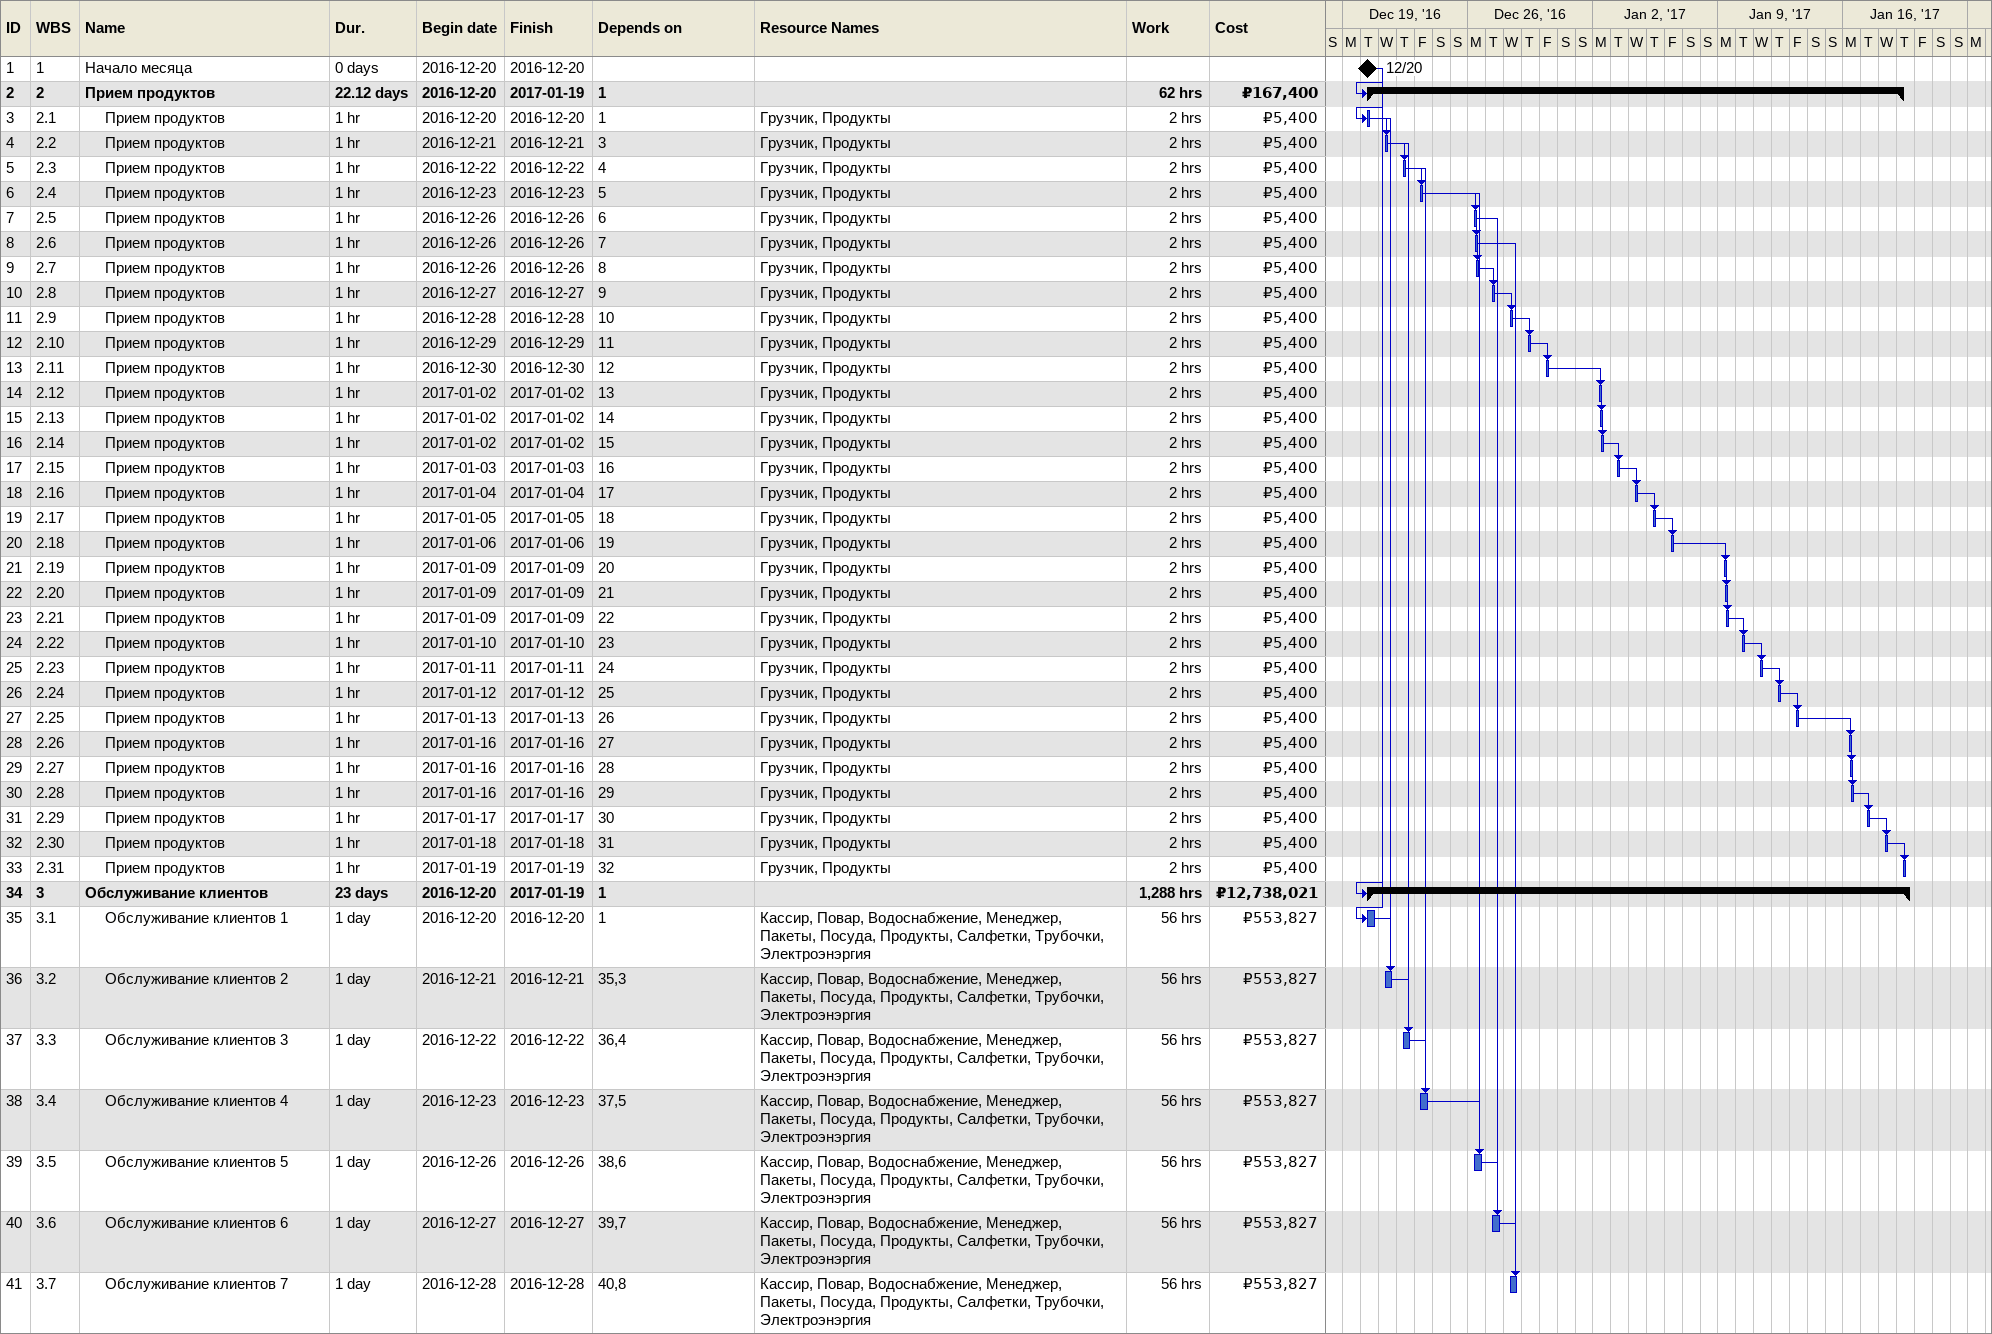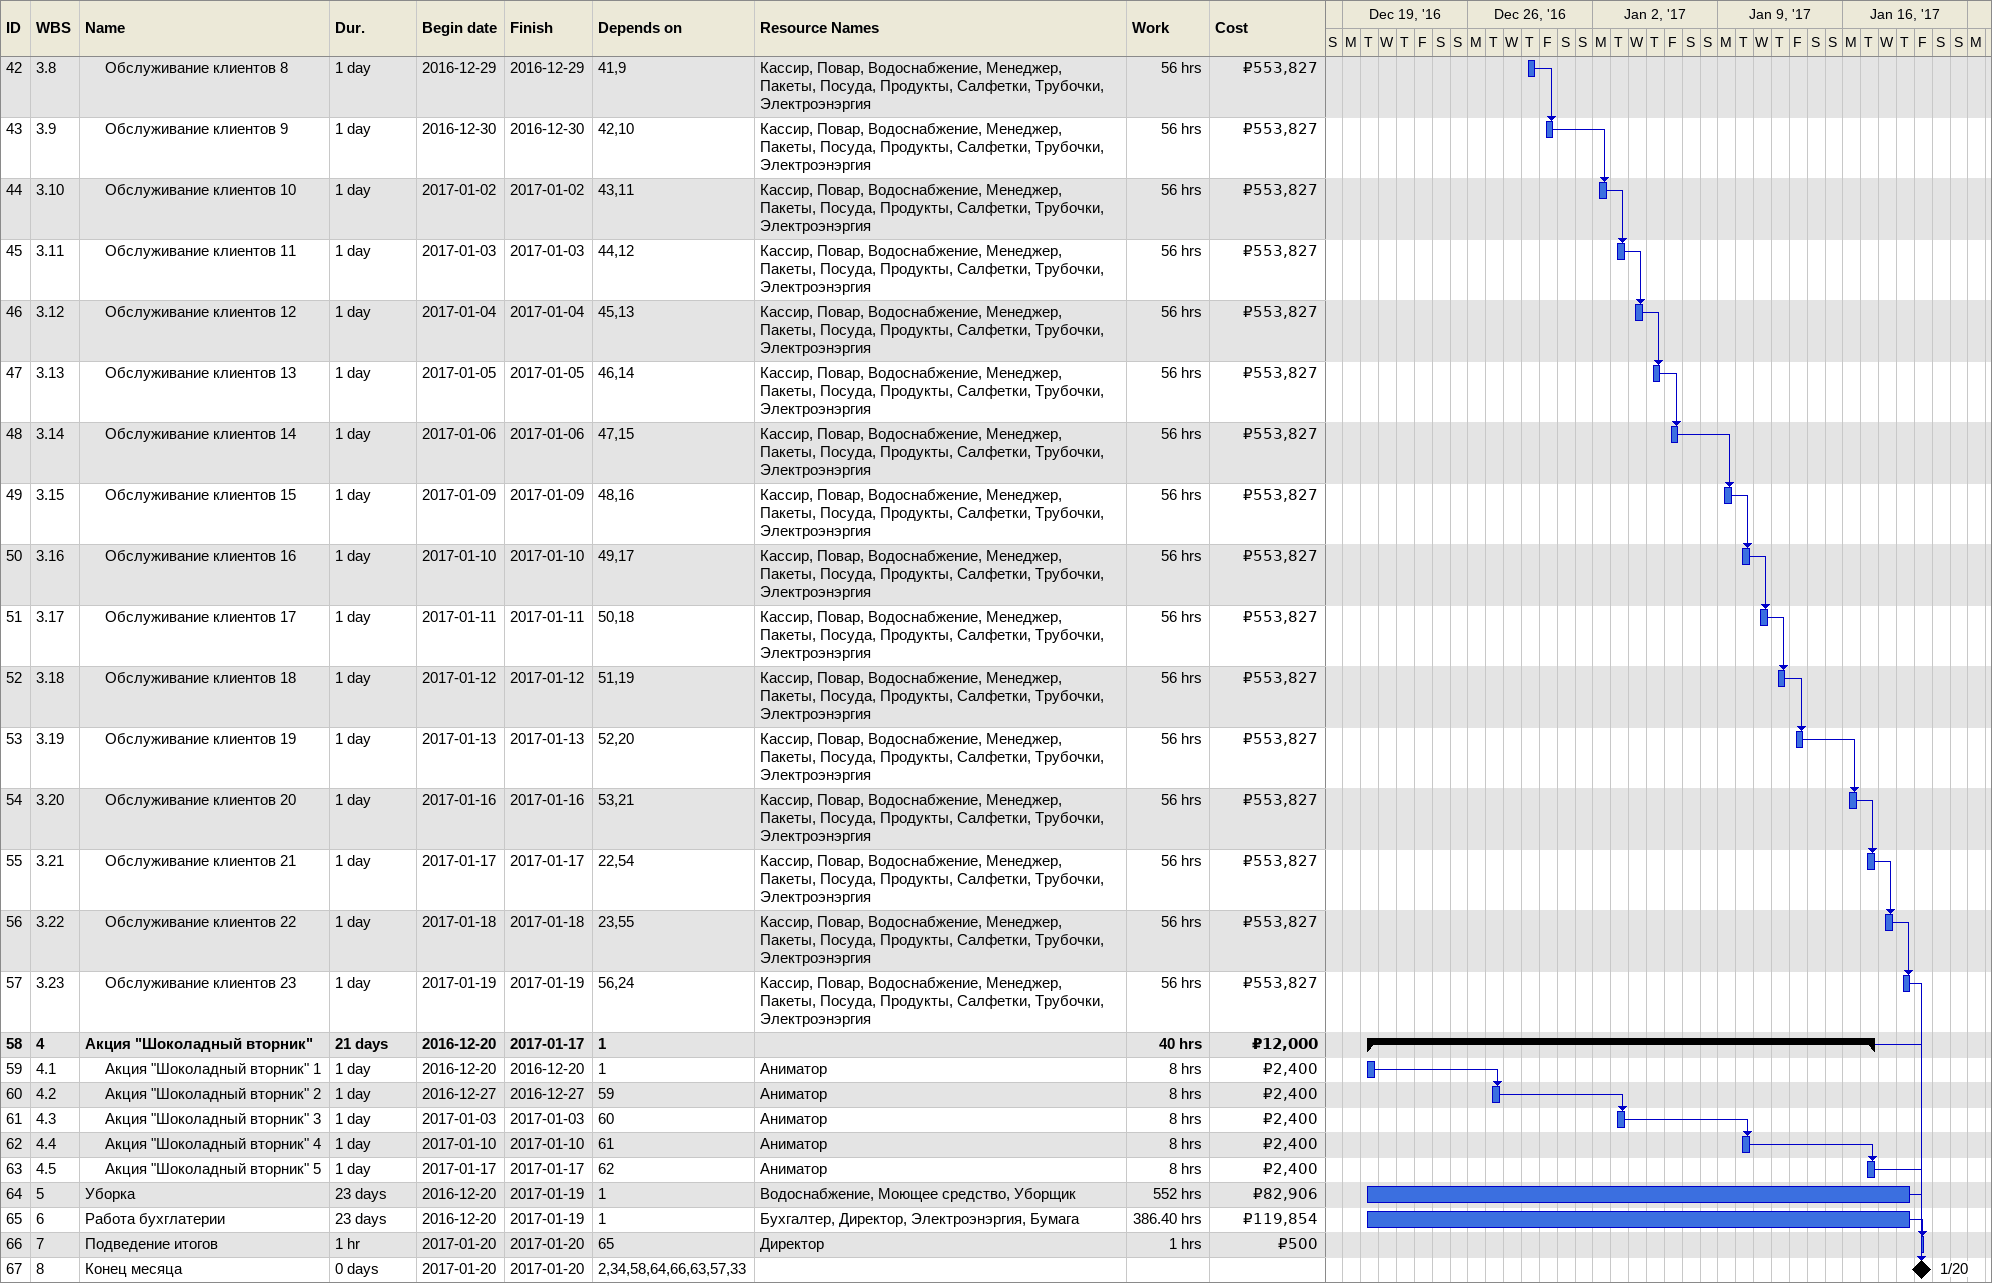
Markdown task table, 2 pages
| ID | WBS | Task | Duration | Start | Finish | Predecessors | Resources | Work (h) | Cost (₽) |
|---|---|---|---|---|---|---|---|---|---|
| 1 | 1 | Начало месяца | 0d | 2016-12-20 | 2016-12-20 |  |  |  |  |
| 2 | 2 | **Прием продуктов** | 22.12d | 2016-12-20 | 2017-01-19 | 1 |  | 62 | 167400 |
| 3 | 2.1 | Прием продуктов | 1h | 2016-12-20 | 2016-12-20 | 1 | Грузчик, Продукты | 2 | 5400 |
| 4 | 2.2 | Прием продуктов | 1h | 2016-12-21 | 2016-12-21 | 3 | Грузчик, Продукты | 2 | 5400 |
| 5 | 2.3 | Прием продуктов | 1h | 2016-12-22 | 2016-12-22 | 4 | Грузчик, Продукты | 2 | 5400 |
| 6 | 2.4 | Прием продуктов | 1h | 2016-12-23 | 2016-12-23 | 5 | Грузчик, Продукты | 2 | 5400 |
| 7 | 2.5 | Прием продуктов | 1h | 2016-12-26 | 2016-12-26 | 6 | Грузчик, Продукты | 2 | 5400 |
| 8 | 2.6 | Прием продуктов | 1h | 2016-12-26 | 2016-12-26 | 7 | Грузчик, Продукты | 2 | 5400 |
| 9 | 2.7 | Прием продуктов | 1h | 2016-12-26 | 2016-12-26 | 8 | Грузчик, Продукты | 2 | 5400 |
| 10 | 2.8 | Прием продуктов | 1h | 2016-12-27 | 2016-12-27 | 9 | Грузчик, Продукты | 2 | 5400 |
| 11 | 2.9 | Прием продуктов | 1h | 2016-12-28 | 2016-12-28 | 10 | Грузчик, Продукты | 2 | 5400 |
| 12 | 2.10 | Прием продуктов | 1h | 2016-12-29 | 2016-12-29 | 11 | Грузчик, Продукты | 2 | 5400 |
| 13 | 2.11 | Прием продуктов | 1h | 2016-12-30 | 2016-12-30 | 12 | Грузчик, Продукты | 2 | 5400 |
| 14 | 2.12 | Прием продуктов | 1h | 2017-01-02 | 2017-01-02 | 13 | Грузчик, Продукты | 2 | 5400 |
| 15 | 2.13 | Прием продуктов | 1h | 2017-01-02 | 2017-01-02 | 14 | Грузчик, Продукты | 2 | 5400 |
| 16 | 2.14 | Прием продуктов | 1h | 2017-01-02 | 2017-01-02 | 15 | Грузчик, Продукты | 2 | 5400 |
| 17 | 2.15 | Прием продуктов | 1h | 2017-01-03 | 2017-01-03 | 16 | Грузчик, Продукты | 2 | 5400 |
| 18 | 2.16 | Прием продуктов | 1h | 2017-01-04 | 2017-01-04 | 17 | Грузчик, Продукты | 2 | 5400 |
| 19 | 2.17 | Прием продуктов | 1h | 2017-01-05 | 2017-01-05 | 18 | Грузчик, Продукты | 2 | 5400 |
| 20 | 2.18 | Прием продуктов | 1h | 2017-01-06 | 2017-01-06 | 19 | Грузчик, Продукты | 2 | 5400 |
| 21 | 2.19 | Прием продуктов | 1h | 2017-01-09 | 2017-01-09 | 20 | Грузчик, Продукты | 2 | 5400 |
| 22 | 2.20 | Прием продуктов | 1h | 2017-01-09 | 2017-01-09 | 21 | Грузчик, Продукты | 2 | 5400 |
| 23 | 2.21 | Прием продуктов | 1h | 2017-01-09 | 2017-01-09 | 22 | Грузчик, Продукты | 2 | 5400 |
| 24 | 2.22 | Прием продуктов | 1h | 2017-01-10 | 2017-01-10 | 23 | Грузчик, Продукты | 2 | 5400 |
| 25 | 2.23 | Прием продуктов | 1h | 2017-01-11 | 2017-01-11 | 24 | Грузчик, Продукты | 2 | 5400 |
| 26 | 2.24 | Прием продуктов | 1h | 2017-01-12 | 2017-01-12 | 25 | Грузчик, Продукты | 2 | 5400 |
| 27 | 2.25 | Прием продуктов | 1h | 2017-01-13 | 2017-01-13 | 26 | Грузчик, Продукты | 2 | 5400 |
| 28 | 2.26 | Прием продуктов | 1h | 2017-01-16 | 2017-01-16 | 27 | Грузчик, Продукты | 2 | 5400 |
| 29 | 2.27 | Прием продуктов | 1h | 2017-01-16 | 2017-01-16 | 28 | Грузчик, Продукты | 2 | 5400 |
| 30 | 2.28 | Прием продуктов | 1h | 2017-01-16 | 2017-01-16 | 29 | Грузчик, Продукты | 2 | 5400 |
| 31 | 2.29 | Прием продуктов | 1h | 2017-01-17 | 2017-01-17 | 30 | Грузчик, Продукты | 2 | 5400 |
| 32 | 2.30 | Прием продуктов | 1h | 2017-01-18 | 2017-01-18 | 31 | Грузчик, Продукты | 2 | 5400 |
| 33 | 2.31 | Прием продуктов | 1h | 2017-01-19 | 2017-01-19 | 32 | Грузчик, Продукты | 2 | 5400 |
| 34 | 3 | **Обслуживание клиентов** | 23d | 2016-12-20 | 2017-01-19 | 1 |  | 1288 | 12738021 |
| 35 | 3.1 | Обслуживание клиентов 1 | 1d | 2016-12-20 | 2016-12-20 | 1 | Кассир, Повар, Водоснабжение, Менеджер, Пакеты, Посуда, Продукты, Салфетки, Трубочки, Электроэнэргия | 56 | 553827 |
| 36 | 3.2 | Обслуживание клиентов 2 | 1d | 2016-12-21 | 2016-12-21 | 35, 3 | Кассир, Повар, Водоснабжение, Менеджер, Пакеты, Посуда, Продукты, Салфетки, Трубочки, Электроэнэргия | 56 | 553827 |
| 37 | 3.3 | Обслуживание клиентов 3 | 1d | 2016-12-22 | 2016-12-22 | 36, 4 | Кассир, Повар, Водоснабжение, Менеджер, Пакеты, Посуда, Продукты, Салфетки, Трубочки, Электроэнэргия | 56 | 553827 |
| 38 | 3.4 | Обслуживание клиентов 4 | 1d | 2016-12-23 | 2016-12-23 | 37, 5 | Кассир, Повар, Водоснабжение, Менеджер, Пакеты, Посуда, Продукты, Салфетки, Трубочки, Электроэнэргия | 56 | 553827 |
| 39 | 3.5 | Обслуживание клиентов 5 | 1d | 2016-12-26 | 2016-12-26 | 38, 6 | Кассир, Повар, Водоснабжение, Менеджер, Пакеты, Посуда, Продукты, Салфетки, Трубочки, Электроэнэргия | 56 | 553827 |
| 40 | 3.6 | Обслуживание клиентов 6 | 1d | 2016-12-27 | 2016-12-27 | 39, 7 | Кассир, Повар, Водоснабжение, Менеджер, Пакеты, Посуда, Продукты, Салфетки, Трубочки, Электроэнэргия | 56 | 553827 |
| 41 | 3.7 | Обслуживание клиентов 7 | 1d | 2016-12-28 | 2016-12-28 | 40, 8 | Кассир, Повар, Водоснабжение, Менеджер, Пакеты, Посуда, Продукты, Салфетки, Трубочки, Электроэнэргия | 56 | 553827 |
| 42 | 3.8 | Обслуживание клиентов 8 | 1d | 2016-12-29 | 2016-12-29 | 41, 9 | Кассир, Повар, Водоснабжение, Менеджер, Пакеты, Посуда, Продукты, Салфетки, Трубочки, Электроэнэргия | 56 | 553827 |
| 43 | 3.9 | Обслуживание клиентов 9 | 1d | 2016-12-30 | 2016-12-30 | 42, 10 | Кассир, Повар, Водоснабжение, Менеджер, Пакеты, Посуда, Продукты, Салфетки, Трубочки, Электроэнэргия | 56 | 553827 |
| 44 | 3.10 | Обслуживание клиентов 10 | 1d | 2017-01-02 | 2017-01-02 | 43, 11 | Кассир, Повар, Водоснабжение, Менеджер, Пакеты, Посуда, Продукты, Салфетки, Трубочки, Электроэнэргия | 56 | 553827 |
| 45 | 3.11 | Обслуживание клиентов 11 | 1d | 2017-01-03 | 2017-01-03 | 44, 12 | Кассир, Повар, Водоснабжение, Менеджер, Пакеты, Посуда, Продукты, Салфетки, Трубочки, Электроэнэргия | 56 | 553827 |
| 46 | 3.12 | Обслуживание клиентов 12 | 1d | 2017-01-04 | 2017-01-04 | 45, 13 | Кассир, Повар, Водоснабжение, Менеджер, Пакеты, Посуда, Продукты, Салфетки, Трубочки, Электроэнэргия | 56 | 553827 |
| 47 | 3.13 | Обслуживание клиентов 13 | 1d | 2017-01-05 | 2017-01-05 | 46, 14 | Кассир, Повар, Водоснабжение, Менеджер, Пакеты, Посуда, Продукты, Салфетки, Трубочки, Электроэнэргия | 56 | 553827 |
| 48 | 3.14 | Обслуживание клиентов 14 | 1d | 2017-01-06 | 2017-01-06 | 47, 15 | Кассир, Повар, Водоснабжение, Менеджер, Пакеты, Посуда, Продукты, Салфетки, Трубочки, Электроэнэргия | 56 | 553827 |
| 49 | 3.15 | Обслуживание клиентов 15 | 1d | 2017-01-09 | 2017-01-09 | 48, 16 | Кассир, Повар, Водоснабжение, Менеджер, Пакеты, Посуда, Продукты, Салфетки, Трубочки, Электроэнэргия | 56 | 553827 |
| 50 | 3.16 | Обслуживание клиентов 16 | 1d | 2017-01-10 | 2017-01-10 | 49, 17 | Кассир, Повар, Водоснабжение, Менеджер, Пакеты, Посуда, Продукты, Салфетки, Трубочки, Электроэнэргия | 56 | 553827 |
| 51 | 3.17 | Обслуживание клиентов 17 | 1d | 2017-01-11 | 2017-01-11 | 50, 18 | Кассир, Повар, Водоснабжение, Менеджер, Пакеты, Посуда, Продукты, Салфетки, Трубочки, Электроэнэргия | 56 | 553827 |
| 52 | 3.18 | Обслуживание клиентов 18 | 1d | 2017-01-12 | 2017-01-12 | 51, 19 | Кассир, Повар, Водоснабжение, Менеджер, Пакеты, Посуда, Продукты, Салфетки, Трубочки, Электроэнэргия | 56 | 553827 |
| 53 | 3.19 | Обслуживание клиентов 19 | 1d | 2017-01-13 | 2017-01-13 | 52, 20 | Кассир, Повар, Водоснабжение, Менеджер, Пакеты, Посуда, Продукты, Салфетки, Трубочки, Электроэнэргия | 56 | 553827 |
| 54 | 3.20 | Обслуживание клиентов 20 | 1d | 2017-01-16 | 2017-01-16 | 53, 21 | Кассир, Повар, Водоснабжение, Менеджер, Пакеты, Посуда, Продукты, Салфетки, Трубочки, Электроэнэргия | 56 | 553827 |
| 55 | 3.21 | Обслуживание клиентов 21 | 1d | 2017-01-17 | 2017-01-17 | 22, 54 | Кассир, Повар, Водоснабжение, Менеджер, Пакеты, Посуда, Продукты, Салфетки, Трубочки, Электроэнэргия | 56 | 553827 |
| 56 | 3.22 | Обслуживание клиентов 22 | 1d | 2017-01-18 | 2017-01-18 | 23, 55 | Кассир, Повар, Водоснабжение, Менеджер, Пакеты, Посуда, Продукты, Салфетки, Трубочки, Электроэнэргия | 56 | 553827 |
| 57 | 3.23 | Обслуживание клиентов 23 | 1d | 2017-01-19 | 2017-01-19 | 56, 24 | Кассир, Повар, Водоснабжение, Менеджер, Пакеты, Посуда, Продукты, Салфетки, Трубочки, Электроэнэргия | 56 | 553827 |
| 58 | 4 | **Акция "Шоколадный вторник"** | 21d | 2016-12-20 | 2017-01-17 | 1 |  | 40 | 12000 |
| 59 | 4.1 | Акция "Шоколадный вторник" 1 | 1d | 2016-12-20 | 2016-12-20 | 1 | Аниматор | 8 | 2400 |
| 60 | 4.2 | Акция "Шоколадный вторник" 2 | 1d | 2016-12-27 | 2016-12-27 | 59 | Аниматор | 8 | 2400 |
| 61 | 4.3 | Акция "Шоколадный вторник" 3 | 1d | 2017-01-03 | 2017-01-03 | 60 | Аниматор | 8 | 2400 |
| 62 | 4.4 | Акция "Шоколадный вторник" 4 | 1d | 2017-01-10 | 2017-01-10 | 61 | Аниматор | 8 | 2400 |
| 63 | 4.5 | Акция "Шоколадный вторник" 5 | 1d | 2017-01-17 | 2017-01-17 | 62 | Аниматор | 8 | 2400 |
| 64 | 5 | Уборка | 23d | 2016-12-20 | 2017-01-19 | 1 | Водоснабжение, Моющее средство, Уборщик | 552 | 82906 |
| 65 | 6 | Работа бухглатерии | 23d | 2016-12-20 | 2017-01-19 | 1 | Бухгалтер, Директор, Электроэнэргия, Бумага | 386.40 | 119854 |
| 66 | 7 | Подведение итогов | 1h | 2017-01-20 | 2017-01-20 | 65 | Директор | 1 | 500 |
| 67 | 8 | Конец месяца | 0d | 2017-01-20 | 2017-01-20 | 2, 34, 58, 64, 66, 63, 57, 33 |  |  |  |
